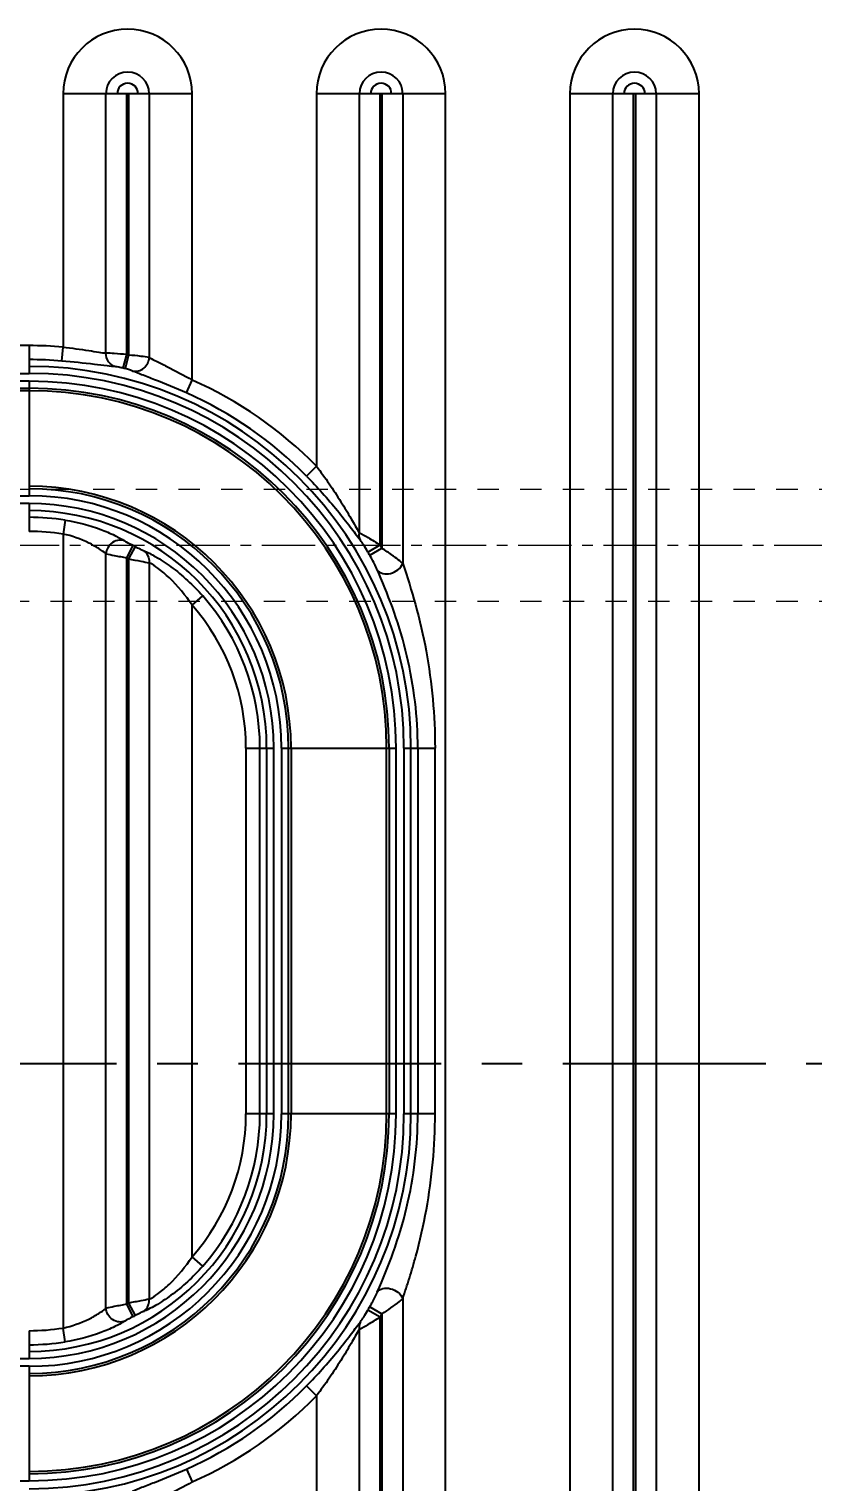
# Model space of a CAD drawing. Header units: millimetres. Extents: x 1572 to 4063, y -10865 to -3081.
# Drawn here: x 2842 to 2897.9, y -6483.5 to -6379.7 of the extents above; entities that cross this region are included whole.
import ezdxf

# ---------------------------------------------------------------- set-up
doc = ezdxf.new("R2010")
doc.units = ezdxf.units.MM
doc.header["$LTSCALE"] = 16.335
doc.header["$PDMODE"] = 3
doc.header["$PDSIZE"] = 0.3125
doc.linetypes.add('CENTER', pattern=[0.6, 0.375, -0.075, 0.075, -0.075])
doc.linetypes.add('HIDDEN', pattern=[0.2, 0.1, -0.1])
doc.layers.get('0').update_dxf_attribs({"linetype": 'CONTINUOUS'})
doc.layers.get('Defpoints').update_dxf_attribs({"linetype": 'CONTINUOUS'})
doc.layers.add('cool', color=153, linetype='HIDDEN', lineweight=9)
doc.styles.get("Standard").update_dxf_attribs({"font": 'txt', "width": 0.8})
doc.dimstyles.new('ISO-25', dxfattribs={"dimtxt": 8, "dimasz": 6, "dimexe": 0, "dimexo": 0, "dimgap": 0, "dimtad": 1, "dimdsep": 46, "dimtxsty": 'Standard', "dimcen": 0, "dimclrd": 4, "dimclre": 4, "dimclrt": 6, "dimazin": 0, "dimtfac": 1, "dimtofl": 0, "dimtmove": 0, "dimatfit": 3, "dimfxl": 1, "dimarcsym": 0})

# ---------------------------------------------------------------- blocks, each defined once
blk = doc.blocks.new('147')
at = {"layer": 'cool', "ltscale": 0.932966}
for p, q in [((229.57, -3849.57), (-211.77, -3849.57)), ((229.57, -3857.57), (-211.77, -3857.57))]:
    blk.add_line(p, q, dxfattribs=at)
at = {"layer": 'cool', "color": 1, "linetype": 'CENTER', "ltscale": 0.621977}
blk.add_line((243.9, -3853.57), (-226.1, -3853.57), dxfattribs=at)
blk = doc.blocks.new('*D230')
at = {"color": 4, "lineweight": -2, "transparency": 16777216}
blk.add_line((2989.26, -6453.59), (3012.57, -6453.59), dxfattribs=at)
at = {"layer": 'Defpoints', "color": 0, "transparency": 16777216}
for p in [(2767.59, -6453.59), (2989.26, -6453.59), (3010.17, -6453.59)]:
    blk.add_point(p, dxfattribs=at)
at = {"color": 6, "transparency": 16777216, "insert": (3011.37, -6450.59), "char_height": 6, "attachment_point": 5}
blk.add_mtext('0', dxfattribs=at)
blk = doc.blocks.new('*D231')
at = {"color": 4, "lineweight": -2, "transparency": 16777216}
blk.add_line((2995.41, -6416.59), (3018.17, -6416.59), dxfattribs=at)
at = {"layer": 'Defpoints', "color": 0, "transparency": 16777216}
for p in [(2995.41, -6416.59), (3010.17, -6416.59), (2767.59, -6453.59)]:
    blk.add_point(p, dxfattribs=at)
at = {"color": 6, "transparency": 16777216, "insert": (3014.17, -6413.59), "char_height": 6, "attachment_point": 5}
blk.add_mtext('37', dxfattribs=at)
blk = doc.blocks.new('*D232')
at = {"color": 4, "lineweight": -2, "transparency": 16777216}
blk.add_line((2971.06, -6336.59), (3019.77, -6336.59), dxfattribs=at)
at = {"layer": 'Defpoints', "color": 0, "transparency": 16777216}
for p in [(2971.06, -6336.59), (3010.17, -6336.59), (2767.59, -6453.59)]:
    blk.add_point(p, dxfattribs=at)
at = {"color": 6, "transparency": 16777216, "insert": (3014.97, -6333.59), "char_height": 6, "attachment_point": 5}
blk.add_mtext('117', dxfattribs=at)
blk = doc.blocks.new('*D233')
at = {"color": 4, "lineweight": -2, "transparency": 16777216}
blk.add_line((2812.82, -6350.16), (3031.77, -6350.16), dxfattribs=at)
at = {"layer": 'Defpoints', "color": 0, "transparency": 16777216}
for p in [(2812.82, -6350.16), (3010.17, -6350.16), (2767.59, -6453.59)]:
    blk.add_point(p, dxfattribs=at)
at = {"color": 6, "transparency": 16777216, "insert": (3020.97, -6347.16), "char_height": 6, "attachment_point": 5}
blk.add_mtext('103.43', dxfattribs=at)
blk = doc.blocks.new('*D234')
at = {"color": 4, "lineweight": -2, "transparency": 16777216}
blk.add_line((2787.69, -6373.78), (3027.77, -6373.78), dxfattribs=at)
at = {"layer": 'Defpoints', "color": 0, "transparency": 16777216}
for p in [(2787.69, -6373.78), (3010.17, -6373.78), (2767.59, -6453.59)]:
    blk.add_point(p, dxfattribs=at)
at = {"color": 6, "transparency": 16777216, "insert": (3018.97, -6370.78), "char_height": 6, "attachment_point": 5}
blk.add_mtext('79.81', dxfattribs=at)
blk = doc.blocks.new('*D235')
at = {"color": 4, "lineweight": -2, "transparency": 16777216}
blk.add_line((2965.7, -6491.59), (3018.17, -6491.59), dxfattribs=at)
at = {"layer": 'Defpoints', "color": 0, "transparency": 16777216}
for p in [(2767.59, -6453.59), (2965.7, -6491.59), (3010.17, -6491.59)]:
    blk.add_point(p, dxfattribs=at)
at = {"color": 6, "transparency": 16777216, "insert": (3014.17, -6488.59), "char_height": 6, "attachment_point": 5}
blk.add_mtext('38', dxfattribs=at)
blk = doc.blocks.new('*D236')
at = {"color": 4, "lineweight": -2, "transparency": 16777216}
blk.add_line((2918.34, -6506.44), (3029.37, -6506.44), dxfattribs=at)
at = {"layer": 'Defpoints', "color": 0, "transparency": 16777216}
for p in [(2767.59, -6453.59), (2918.34, -6506.44), (3010.17, -6506.44)]:
    blk.add_point(p, dxfattribs=at)
at = {"color": 6, "transparency": 16777216, "insert": (3019.77, -6503.44), "char_height": 6, "attachment_point": 5}
blk.add_mtext('52.85', dxfattribs=at)
blk = doc.blocks.new('*D237')
at = {"color": 4, "lineweight": -2, "transparency": 16777216}
blk.add_line((2966.67, -6578.59), (3021.37, -6578.59), dxfattribs=at)
at = {"layer": 'Defpoints', "color": 0, "transparency": 16777216}
for p in [(2767.59, -6453.59), (2966.67, -6578.59), (3010.17, -6578.59)]:
    blk.add_point(p, dxfattribs=at)
at = {"color": 6, "transparency": 16777216, "insert": (3015.77, -6575.59), "char_height": 6, "attachment_point": 5}
blk.add_mtext('125', dxfattribs=at)
blk = doc.blocks.new('*D238')
at = {"color": 4, "lineweight": -2, "transparency": 16777216}
blk.add_line((2972.59, -6613.59), (3020.57, -6613.59), dxfattribs=at)
at = {"layer": 'Defpoints', "color": 0, "transparency": 16777216}
for p in [(2767.59, -6453.59), (2972.59, -6613.59), (3010.17, -6613.59)]:
    blk.add_point(p, dxfattribs=at)
at = {"color": 6, "transparency": 16777216, "insert": (3015.37, -6610.59), "char_height": 6, "attachment_point": 5}
blk.add_mtext('160', dxfattribs=at)
blk = doc.blocks.new('*D240')
at = {"color": 4, "lineweight": -2, "transparency": 16777216}
blk.add_line((2918.34, -6507.58), (2918.34, -6671.73), dxfattribs=at)
at = {"layer": 'Defpoints', "color": 0, "transparency": 16777216}
for p in [(2767.59, -6453.59), (2918.34, -6507.58), (2918.34, -6650.13)]:
    blk.add_point(p, dxfattribs=at)
at = {"color": 6, "transparency": 16777216, "insert": (2915.34, -6660.93), "char_height": 6, "attachment_point": 5, "rotation": 90}
blk.add_mtext('150.75', dxfattribs=at)
blk = doc.blocks.new('*D241')
at = {"color": 4, "lineweight": -2, "transparency": 16777216}
blk.add_line((2972.59, -6611.05), (2972.59, -6662.13), dxfattribs=at)
at = {"layer": 'Defpoints', "color": 0, "transparency": 16777216}
for p in [(2767.59, -6453.59), (2972.59, -6611.05), (2972.59, -6650.13)]:
    blk.add_point(p, dxfattribs=at)
at = {"color": 6, "transparency": 16777216, "insert": (2969.59, -6656.13), "char_height": 6, "attachment_point": 5, "rotation": 90}
blk.add_mtext('205', dxfattribs=at)
blk = doc.blocks.new('*D245')
at = {"color": 4, "lineweight": -2, "transparency": 16777216}
blk.add_line((2896.23, -6372.68), (2896.23, -6233.98), dxfattribs=at)
at = {"layer": 'Defpoints', "color": 0, "transparency": 16777216}
for p in [(2896.23, -6256.38), (2896.23, -6372.68), (2767.59, -6453.59)]:
    blk.add_point(p, dxfattribs=at)
at = {"color": 6, "transparency": 16777216, "insert": (2893.23, -6245.18), "char_height": 6, "attachment_point": 5, "rotation": 90}
blk.add_mtext('128.64', dxfattribs=at)
blk = doc.blocks.new('*D246')
at = {"color": 4, "lineweight": -2, "transparency": 16777216}
blk.add_line((2972.59, -6290.13), (2972.59, -6244.38), dxfattribs=at)
at = {"layer": 'Defpoints', "color": 0, "transparency": 16777216}
for p in [(2972.59, -6256.38), (2972.59, -6290.13), (2767.59, -6453.59)]:
    blk.add_point(p, dxfattribs=at)
at = {"color": 6, "transparency": 16777216, "insert": (2969.59, -6250.38), "char_height": 6, "attachment_point": 5, "rotation": 90}
blk.add_mtext('205', dxfattribs=at)
blk = doc.blocks.new('*D260')
at = {"color": 4, "lineweight": -2, "transparency": 16777216}
blk.add_line((2981.39, -6293.59), (3018.68, -6293.59), dxfattribs=at)
at = {"layer": 'Defpoints', "color": 0, "transparency": 16777216}
for p in [(2981.39, -6293.59), (3008.28, -6293.59), (2767.59, -6453.59)]:
    blk.add_point(p, dxfattribs=at)
at = {"color": 6, "transparency": 16777216, "insert": (3013.48, -6290.59), "char_height": 6, "attachment_point": 5}
blk.add_mtext('160', dxfattribs=at)

msp = doc.modelspace()

# ---------------------------------------------------------------- linework, layer by layer
at = {"color": 7, "linetype": 'Continuous'}
for p, q in [((2844.392, -6384.331), (2844.392, -6402.424)), ((2853.604, -6384.331), (2844.392, -6384.331)), ((2847.449, -6402.855), (2847.449, -6384.331)), ((2848.931, -6402.961), (2848.931, -6384.331)), ((2849.065, -6384.331), (2849.065, -6402.995)), ((2850.547, -6384.331), (2850.547, -6403.168)), ((2853.604, -6404.784), (2853.604, -6384.331)), ((2862.482, -6384.331), (2862.482, -6410.936)), ((2871.694, -6384.331), (2862.482, -6384.331)), ((2865.539, -6415.687), (2865.539, -6384.331)), ((2867.021, -6416.559), (2867.021, -6384.331)), ((2867.155, -6384.331), (2867.155, -6416.793)), ((2868.637, -6384.331), (2868.637, -6417.878)), ((2871.694, -6528.046), (2871.694, -6384.331)), ((2880.572, -6384.331), (2880.572, -6528.046)), ((2889.784, -6384.331), (2880.572, -6384.331)), ((2883.629, -6528.046), (2883.629, -6384.331)), ((2885.111, -6528.046), (2885.111, -6384.331)), ((2885.245, -6384.331), (2885.245, -6528.046)), ((2886.727, -6384.331), (2886.727, -6528.046)), ((2889.784, -6528.046), (2889.784, -6384.331)), ((2841.963, -6402.321), (2835.514, -6402.321)), ((2841.963, -6402.321), (2841.963, -6404.303)), ((2844.307, -6403.423), (2844.392, -6402.424)), ((2848.69, -6403.934), (2848.931, -6402.961)), ((2849.065, -6402.995), (2848.819, -6403.966)), ((2795.443, -6404.303), (2841.963, -6404.303)), ((2841.963, -6404.865), (2795.443, -6404.865)), ((2841.963, -6404.865), (2841.963, -6413.041)), ((2853.198, -6405.7), (2853.604, -6404.784)), ((2841.963, -6405.541), (2794.644, -6405.541)), ((2795.418, -6405.367), (2841.963, -6405.367)), ((2862.482, -6410.936), (2861.766, -6411.638)), ((2795.443, -6413.041), (2841.963, -6413.041)), ((2841.963, -6413.603), (2795.443, -6413.603)), ((2841.963, -6413.603), (2841.963, -6415.585)), ((2844.549, -6414.787), (2844.392, -6415.777)), ((2844.392, -6415.777), (2844.392, -6472.479)), ((2847.449, -6471.077), (2847.449, -6417.18)), ((2848.931, -6417.479), (2849.389, -6416.587)), ((2849.531, -6416.661), (2849.065, -6417.549)), ((2866.153, -6417.061), (2867.021, -6416.559)), ((2866.283, -6417.287), (2867.155, -6416.793)), ((2848.931, -6470.777), (2848.931, -6417.479)), ((2849.065, -6417.549), (2849.065, -6470.708)), ((2850.547, -6417.826), (2850.547, -6470.43)), ((2866.923, -6418.58), (2866.818, -6418.335)), ((2853.604, -6420.863), (2854.358, -6420.202)), ((2853.604, -6467.393), (2853.604, -6420.863)), ((2857.441, -6431.063), (2859.423, -6431.063)), ((2857.441, -6431.063), (2857.441, -6457.193)), ((2858.443, -6457.193), (2858.443, -6431.063)), ((2858.921, -6431.063), (2858.921, -6457.193)), ((2859.423, -6457.193), (2859.423, -6431.063)), ((2859.985, -6431.063), (2868.161, -6431.063)), ((2859.985, -6431.063), (2859.985, -6457.193)), ((2860.487, -6457.193), (2860.487, -6431.063)), ((2860.661, -6431.063), (2860.661, -6457.193)), ((2867.485, -6457.193), (2867.485, -6431.063)), ((2867.659, -6431.063), (2867.659, -6457.193)), ((2868.161, -6457.193), (2868.161, -6431.063)), ((2868.723, -6431.063), (2870.941, -6431.063)), ((2868.723, -6431.063), (2868.723, -6457.193)), ((2869.224, -6457.193), (2869.224, -6431.063)), ((2869.711, -6431.063), (2869.711, -6457.193)), ((2870.941, -6457.193), (2870.941, -6431.063)), ((2859.423, -6457.193), (2857.441, -6457.193)), ((2868.161, -6457.193), (2859.985, -6457.193)), ((2870.941, -6457.193), (2868.723, -6457.193)), ((2854.358, -6468.054), (2853.604, -6467.393)), ((2849.389, -6471.669), (2848.931, -6470.777)), ((2849.065, -6470.708), (2849.531, -6471.595)), ((2867.021, -6471.697), (2866.153, -6471.195)), ((2866.283, -6470.969), (2867.155, -6471.464)), ((2868.637, -6470.378), (2868.637, -6528.046)), ((2867.021, -6528.046), (2867.021, -6471.697)), ((2867.155, -6471.464), (2867.155, -6528.046)), ((2841.963, -6472.671), (2841.963, -6474.653)), ((2844.549, -6473.469), (2844.392, -6472.479)), ((2865.539, -6528.046), (2865.539, -6472.569)), ((2693.223, -6474.653), (2841.963, -6474.653)), ((2841.963, -6475.215), (2693.223, -6475.215)), ((2841.963, -6475.215), (2841.963, -6483.391)), ((2861.766, -6476.618), (2862.482, -6477.32)), ((2862.482, -6477.32), (2862.482, -6528.046)), ((2853.198, -6482.556), (2853.604, -6483.472)), ((2693.223, -6483.391), (2841.963, -6483.391))]:
    msp.add_line(p, q, dxfattribs=at)
at = {"color": 1, "linetype": 'CENTER', "ltscale": 2.363517}
msp.add_line((2532.593, -6453.588), (3002.593, -6453.588), dxfattribs=at)
at = {"color": 7, "linetype": 'Continuous'}
for centre, radius, start, end in [((2848.998, -6384.331), 4.606, 0, 180), ((2867.088, -6384.331), 4.606, 0, 180), ((2885.178, -6384.331), 4.606, 0, 180), ((2848.998, -6384.331), 1.549, 0, 180), ((2867.088, -6384.331), 1.549, 0, 180), ((2885.178, -6384.331), 1.549, 0, 180), ((2848.998, -6384.331), 0.745, 0, 180), ((2867.088, -6384.331), 0.745, 0, 180), ((2885.178, -6384.331), 0.745, 0, 180), ((2841.963, -6431.063), 28.742, 85.15249, 90), ((2841.963, -6431.063), 27.74, 85.15249, 90), ((2841.963, -6431.063), 27.261, 0, 90), ((2841.963, -6431.063), 28.953, 75.80094, 76.07408), ((2841.963, -6431.063), 26.76, 0, 90), ((2841.963, -6431.063), 26.198, 0, 90), ((2841.963, -6431.063), 27.951, 75.80094, 76.07408), ((2841.963, -6431.063), 28.742, 44.44759, 66.10767), ((2841.963, -6431.063), 25.696, 0, 90), ((2841.963, -6431.063), 25.522, 0, 90), ((2841.963, -6431.063), 27.74, 44.44759, 66.10767), ((2841.963, -6431.063), 18.698, 0, 90), ((2841.963, -6431.063), 18.524, 0, 90), ((2841.963, -6431.063), 18.022, 0, 90), ((2841.963, -6431.063), 17.46, 0, 90), ((2841.963, -6431.063), 16.959, 0, 90), ((2841.963, -6431.063), 16.48, 80.97158, 90), ((2841.963, -6431.063), 15.478, 80.97158, 90), ((2841.963, -6431.063), 16.269, 62.27781, 62.84398), ((2841.963, -6431.063), 27.951, 29.53024, 30.06343), ((2841.963, -6431.063), 28.953, 29.53024, 30.06343), ((2841.963, -6431.063), 15.267, 62.27781, 62.84398), ((2841.963, -6431.063), 16.48, 0, 41.22545), ((2841.963, -6431.063), 15.478, 0, 41.22545), ((2841.963, -6457.193), 27.261, 270, 0), ((2841.963, -6457.193), 26.76, 270, 360), ((2841.963, -6457.193), 26.198, 270, 360), ((2841.963, -6457.193), 25.696, 270, 0), ((2841.963, -6457.193), 25.522, 270, 0), ((2841.963, -6457.193), 18.698, 270, 0), ((2841.963, -6457.193), 18.524, 270, 0), ((2841.963, -6457.193), 18.022, 270, 0), ((2841.963, -6457.193), 17.46, 270, 360), ((2841.963, -6457.193), 16.959, 270, 0), ((2841.963, -6457.193), 15.478, 318.77455, 0), ((2841.963, -6457.193), 16.48, 318.77455, 0), ((2841.963, -6457.193), 15.267, 297.15602, 297.72219), ((2841.963, -6457.193), 27.951, 329.93657, 330.46976), ((2841.963, -6457.193), 16.269, 297.15602, 297.72219), ((2841.963, -6457.193), 28.953, 329.93657, 330.46976), ((2841.963, -6457.193), 15.478, 270, 279.02842), ((2841.963, -6457.193), 16.48, 270, 279.02842), ((2841.963, -6457.193), 27.74, 293.89233, 315.55241), ((2841.963, -6457.193), 28.742, 293.89233, 315.55241)]:
    msp.add_arc(centre, radius, start, end, dxfattribs=at)
for points, knots in [([(2844.392, -6402.424), (2845.006, -6402.492), (2845.859, -6402.616), (2846.874, -6402.781), (2847.281, -6402.843), (2847.449, -6402.855)], [0, 0, 0, 0, 0.6009614, 0.8362412, 1, 1, 1, 1]), ([(2848.153, -6403.833), (2847.95, -6403.781), (2847.571, -6403.509), (2847.447, -6403.07), (2847.449, -6402.855)], [0, 0, 0, 0, 0.4946688, 1, 1, 1, 1]), ([(2848.931, -6402.961), (2848.635, -6402.933), (2848.141, -6402.893), (2847.647, -6402.86), (2847.449, -6402.855)], [0, 0, 0, 0, 0.599961, 1, 1, 1, 1]), ([(2848.153, -6403.833), (2847.945, -6403.822), (2847.437, -6403.766), (2846.157, -6403.607), (2845.083, -6403.488), (2844.307, -6403.423)], [0, 0, 0, 0, 0.1618442, 0.3960725, 1, 1, 1, 1]), ([(2848.69, -6403.934), (2848.584, -6403.908), (2848.406, -6403.87), (2848.226, -6403.837), (2848.153, -6403.833)], [0, 0, 0, 0, 0.5996427, 1, 1, 1, 1]), ([(2850.547, -6403.168), (2850.35, -6403.135), (2849.856, -6403.075), (2849.362, -6403.023), (2849.065, -6402.995)], [0, 0, 0, 0, 0.4007561, 1, 1, 1, 1]), ([(2849.355, -6404.135), (2849.62, -6404.198), (2850.107, -6404.067), (2850.447, -6403.6), (2850.538, -6403.31), (2850.547, -6403.168)], [0, 0, 0, 0, 0.4799446, 0.7489225, 1, 1, 1, 1]), ([(2850.547, -6403.168), (2850.717, -6403.267), (2851.137, -6403.479), (2852.168, -6403.994), (2853.013, -6404.443), (2853.604, -6404.784)], [0, 0, 0, 0, 0.1705902, 0.4080952, 1, 1, 1, 1]), ([(2849.355, -6404.135), (2849.286, -6404.103), (2849.106, -6404.046), (2848.927, -6403.994), (2848.819, -6403.966)], [0, 0, 0, 0, 0.4079533, 1, 1, 1, 1]), ([(2853.198, -6405.7), (2852.445, -6405.367), (2851.378, -6404.932), (2850.088, -6404.435), (2849.566, -6404.23), (2849.355, -6404.135)], [0, 0, 0, 0, 0.595331, 0.8324136, 1, 1, 1, 1]), ([(2862.482, -6410.936), (2863.097, -6411.754), (2863.942, -6412.991), (2864.916, -6414.605), (2865.339, -6415.354), (2865.539, -6415.687)], [0, 0, 0, 0, 0.5433218, 0.7939788, 1, 1, 1, 1]), ([(2861.766, -6411.638), (2862.538, -6412.425), (2863.603, -6413.619), (2864.838, -6415.188), (2865.369, -6415.907), (2865.616, -6416.22)], [0, 0, 0, 0, 0.5519825, 0.8004379, 1, 1, 1, 1]), ([(2844.549, -6414.787), (2845.411, -6414.924), (2846.617, -6415.236), (2848.004, -6415.825), (2848.566, -6416.124), (2848.796, -6416.269)], [0, 0, 0, 0, 0.5790251, 0.8193253, 1, 1, 1, 1]), ([(2847.449, -6417.179), (2847.289, -6417.046), (2846.891, -6416.772), (2845.903, -6416.228), (2845.026, -6415.908), (2844.392, -6415.777)], [0, 0, 0, 0, 0.1843326, 0.4262984, 1, 1, 1, 1]), ([(2848.796, -6416.269), (2848.669, -6416.216), (2848.357, -6416.172), (2847.9, -6416.347), (2847.564, -6416.717), (2847.463, -6417.031), (2847.449, -6417.18)], [0, 0, 0, 0, 0.2214221, 0.4846704, 0.7587109, 1, 1, 1, 1]), ([(2848.796, -6416.269), (2848.828, -6416.29), (2849.023, -6416.401), (2849.223, -6416.502), (2849.389, -6416.587)], [0, 0, 0, 0, 0.1724019, 1, 1, 1, 1]), ([(2865.539, -6415.687), (2865.754, -6415.79), (2866.251, -6416.077), (2866.74, -6416.377), (2867.021, -6416.559)], [0, 0, 0, 0, 0.4158891, 1, 1, 1, 1]), ([(2866.153, -6417.061), (2866.056, -6416.892), (2865.881, -6416.609), (2865.701, -6416.328), (2865.616, -6416.22)], [0, 0, 0, 0, 0.5865052, 1, 1, 1, 1]), ([(2847.449, -6417.18), (2847.646, -6417.227), (2848.141, -6417.325), (2848.635, -6417.422), (2848.931, -6417.479)], [0, 0, 0, 0, 0.4024087, 1, 1, 1, 1]), ([(2849.531, -6416.661), (2849.648, -6416.722), (2849.844, -6416.823), (2850.04, -6416.925), (2850.123, -6416.958)], [0, 0, 0, 0, 0.5969672, 1, 1, 1, 1]), ([(2850.123, -6416.958), (2850.418, -6417.075), (2851.095, -6417.43), (2852.592, -6418.414), (2853.681, -6419.429), (2854.358, -6420.202)], [0, 0, 0, 0, 0.1772133, 0.42571, 1, 1, 1, 1]), ([(2850.123, -6416.958), (2850.193, -6417.002), (2850.441, -6417.226), (2850.562, -6417.579), (2850.547, -6417.826)], [0, 0, 0, 0, 0.2511116, 1, 1, 1, 1]), ([(2866.818, -6418.335), (2866.787, -6418.261), (2866.621, -6417.906), (2866.436, -6417.558), (2866.283, -6417.287)], [0, 0, 0, 0, 0.2043676, 1, 1, 1, 1]), ([(2868.093, -6417.449), (2868.021, -6417.395), (2867.713, -6417.17), (2867.398, -6416.954), (2867.155, -6416.793)], [0, 0, 0, 0, 0.2347999, 1, 1, 1, 1]), ([(2849.065, -6417.549), (2849.36, -6417.607), (2849.853, -6417.702), (2850.347, -6417.797), (2850.547, -6417.826)], [0, 0, 0, 0, 0.5984307, 1, 1, 1, 1]), ([(2853.604, -6420.863), (2853.131, -6420.159), (2852.367, -6419.213), (2851.261, -6418.278), (2850.766, -6417.936), (2850.547, -6417.826)], [0, 0, 0, 0, 0.5862823, 0.8307499, 1, 1, 1, 1]), ([(2866.819, -6418.335), (2866.902, -6418.47), (2867.235, -6418.66), (2867.786, -6418.616), (2868.31, -6418.37), (2868.574, -6418.056), (2868.637, -6417.878)], [0, 0, 0, 0, 0.2185678, 0.4700533, 0.7402909, 1, 1, 1, 1]), ([(2868.637, -6417.878), (2868.603, -6417.849), (2868.426, -6417.7), (2868.242, -6417.56), (2868.093, -6417.449)], [0, 0, 0, 0, 0.1960505, 1, 1, 1, 1]), ([(2868.637, -6417.878), (2868.958, -6418.848), (2869.616, -6420.904), (2870.62, -6425.274), (2870.941, -6428.741), (2870.941, -6431.063)], [0, 0, 0, 0, 0.2281291, 0.4815596, 1, 1, 1, 1]), ([(2869.711, -6431.063), (2869.711, -6428.855), (2869.314, -6425.545), (2868.101, -6421.424), (2867.315, -6419.494), (2866.923, -6418.58)], [0, 0, 0, 0, 0.5146376, 0.7683443, 1, 1, 1, 1]), ([(2866.819, -6469.921), (2867.219, -6468.987), (2868.039, -6467.018), (2869.298, -6462.818), (2869.711, -6459.441), (2869.711, -6457.193)], [0, 0, 0, 0, 0.2320706, 0.486674, 1, 1, 1, 1]), ([(2868.637, -6470.378), (2868.804, -6469.898), (2869.124, -6468.888), (2869.75, -6466.787), (2870.377, -6464.024), (2870.83, -6460.628), (2870.953, -6458.338), (2870.941, -6457.193)], [0, 0, 0, 0, 0.1134197, 0.2361898, 0.489277, 0.7444673, 1, 1, 1, 1]), ([(2854.358, -6468.054), (2854.014, -6468.449), (2853.293, -6469.186), (2852.156, -6470.127), (2851.211, -6470.753), (2850.539, -6471.114), (2850.251, -6471.25), (2850.123, -6471.298)], [0, 0, 0, 0, 0.2923913, 0.5742495, 0.8223452, 0.9236968, 1, 1, 1, 1]), ([(2850.547, -6470.43), (2850.766, -6470.32), (2851.262, -6469.977), (2852.367, -6469.043), (2853.131, -6468.097), (2853.604, -6467.393)], [0, 0, 0, 0, 0.169374, 0.4139452, 1, 1, 1, 1]), ([(2866.283, -6470.969), (2866.336, -6470.875), (2866.525, -6470.531), (2866.706, -6470.182), (2866.818, -6469.921)], [0, 0, 0, 0, 0.2767834, 1, 1, 1, 1]), ([(2866.818, -6469.921), (2866.901, -6469.785), (2867.235, -6469.597), (2867.786, -6469.64), (2868.31, -6469.886), (2868.575, -6470.2), (2868.637, -6470.378)], [0, 0, 0, 0, 0.2186155, 0.4700804, 0.7402743, 1, 1, 1, 1]), ([(2844.392, -6472.479), (2845.026, -6472.348), (2845.903, -6472.028), (2846.891, -6471.484), (2847.289, -6471.21), (2847.449, -6471.077)], [0, 0, 0, 0, 0.5737355, 0.8156832, 1, 1, 1, 1]), ([(2848.931, -6470.777), (2848.635, -6470.834), (2848.141, -6470.931), (2847.646, -6471.029), (2847.449, -6471.077)], [0, 0, 0, 0, 0.5973446, 1, 1, 1, 1]), ([(2848.796, -6471.987), (2848.669, -6472.04), (2848.357, -6472.084), (2847.9, -6471.909), (2847.564, -6471.54), (2847.463, -6471.225), (2847.449, -6471.077)], [0, 0, 0, 0, 0.2214153, 0.4846671, 0.7587148, 1, 1, 1, 1]), ([(2850.547, -6470.43), (2850.347, -6470.46), (2849.854, -6470.556), (2849.359, -6470.646), (2849.065, -6470.708)], [0, 0, 0, 0, 0.4014663, 1, 1, 1, 1]), ([(2850.123, -6471.298), (2850.04, -6471.331), (2849.844, -6471.433), (2849.648, -6471.534), (2849.531, -6471.595)], [0, 0, 0, 0, 0.4030113, 1, 1, 1, 1]), ([(2850.123, -6471.298), (2850.188, -6471.258), (2850.436, -6471.036), (2850.562, -6470.683), (2850.547, -6470.43)], [0, 0, 0, 0, 0.2323411, 1, 1, 1, 1]), ([(2865.616, -6472.036), (2865.701, -6471.928), (2865.881, -6471.647), (2866.056, -6471.364), (2866.153, -6471.195)], [0, 0, 0, 0, 0.4135291, 1, 1, 1, 1]), ([(2868.637, -6470.378), (2868.551, -6470.451), (2868.075, -6470.836), (2867.571, -6471.188), (2867.155, -6471.464)], [0, 0, 0, 0, 0.1844712, 1, 1, 1, 1]), ([(2848.796, -6471.987), (2848.566, -6472.132), (2848.004, -6472.431), (2846.617, -6473.02), (2845.411, -6473.332), (2844.549, -6473.469)], [0, 0, 0, 0, 0.1806784, 0.4209774, 1, 1, 1, 1]), ([(2849.389, -6471.669), (2849.327, -6471.7), (2849.129, -6471.804), (2848.927, -6471.903), (2848.796, -6471.987)], [0, 0, 0, 0, 0.306043, 1, 1, 1, 1]), ([(2861.766, -6476.618), (2862.538, -6475.831), (2863.603, -6474.637), (2864.838, -6473.068), (2865.369, -6472.349), (2865.616, -6472.036)], [0, 0, 0, 0, 0.551984, 0.8004418, 1, 1, 1, 1]), ([(2865.616, -6472.036), (2865.595, -6472.073), (2865.522, -6472.239), (2865.512, -6472.432), (2865.539, -6472.569)], [0, 0, 0, 0, 0.2297537, 1, 1, 1, 1]), ([(2865.539, -6472.569), (2865.754, -6472.466), (2866.251, -6472.179), (2866.74, -6471.879), (2867.021, -6471.697)], [0, 0, 0, 0, 0.4157695, 1, 1, 1, 1]), ([(2865.539, -6472.569), (2865.339, -6472.902), (2864.916, -6473.651), (2863.942, -6475.265), (2863.097, -6476.502), (2862.482, -6477.32)], [0, 0, 0, 0, 0.2060446, 0.4566835, 1, 1, 1, 1]), ([(2849.355, -6484.122), (2849.566, -6484.026), (2850.088, -6483.821), (2851.379, -6483.324), (2852.445, -6482.889), (2853.198, -6482.556)], [0, 0, 0, 0, 0.1676054, 0.4046956, 1, 1, 1, 1]), ([(2853.604, -6483.472), (2853.013, -6483.813), (2852.168, -6484.262), (2851.137, -6484.777), (2850.717, -6484.989), (2850.547, -6485.088)], [0, 0, 0, 0, 0.5919123, 0.8294166, 1, 1, 1, 1])]:
    msp.add_open_spline(points, degree=3, knots=knots, dxfattribs=at)
msp.add_open_spline([(2865.616, -6416.22), (2865.528, -6416.063), (2865.505, -6415.863), (2865.539, -6415.687)], degree=3, dxfattribs=at)

# ---------------------------------------------------------------- block references
msp.add_blockref('147', (2758.697, -2563.022))

# ---------------------------------------------------------------- dimensions: what is measured, and where the dimension line sits
for feature_location, offset, dtype, origin, picture, middle in [((2896.233, -6372.68), (0, 116.298), 1, (2767.593, -6453.588), '*D245', (2893.233, -6245.182)), ((2972.593, -6290.133), (0, 33.751), 1, (2767.593, -6453.588), '*D246', (2969.593, -6250.382)), ((2981.393, -6293.588), (26.889, 0), 0, (2767.593, -6453.588), '*D260', (3013.482, -6290.588)), ((2971.055, -6336.588), (39.117, 0), 0, (2767.593, -6453.588), '*D232', (3014.972, -6333.588)), ((2812.818, -6350.161), (197.354, 0), 0, (2767.593, -6453.588), '*D233', (3020.972, -6347.161)), ((2787.693, -6373.778), (222.479, 0), 0, (2767.593, -6453.588), '*D234', (3018.972, -6370.778)), ((2995.408, -6416.588), (14.764, 0), 0, (2767.593, -6453.588), '*D231', (3014.172, -6413.588)), ((2989.256938678, -6453.588155281), (20.915271736, 0), 0, (2767.592919308, -6453.588155281), '*D230', (3011.372210415, -6450.588155281)), ((2965.705, -6491.588), (44.468, 0), 0, (2767.593, -6453.588), '*D235', (3014.172, -6488.588)), ((2918.343, -6506.438), (91.829, 0), 0, (2767.593, -6453.588), '*D236', (3019.772, -6503.438)), ((2966.671, -6578.588), (43.501, 0), 0, (2767.593, -6453.588), '*D237', (3015.772, -6575.588)), ((2972.593, -6613.588), (37.579, 0), 0, (2767.593, -6453.588), '*D238', (3015.372, -6610.588)), ((2918.343, -6507.578), (0, -142.548), 1, (2767.593, -6453.588), '*D240', (2915.343, -6660.926)), ((2972.593, -6611.045), (0, -39.081), 1, (2767.593, -6453.588), '*D241', (2969.593, -6656.126))]:
    dim = msp.add_ordinate_dim(feature_location=feature_location, offset=offset, dtype=dtype, origin=origin, dimstyle='ISO-25', override={"dimtxt": 6, "dimfxl": 1.25})
    dim.commit()
    dim.dimension.update_dxf_attribs({"geometry": picture, "text_midpoint": middle})

doc.saveas('drawing.dxf')
